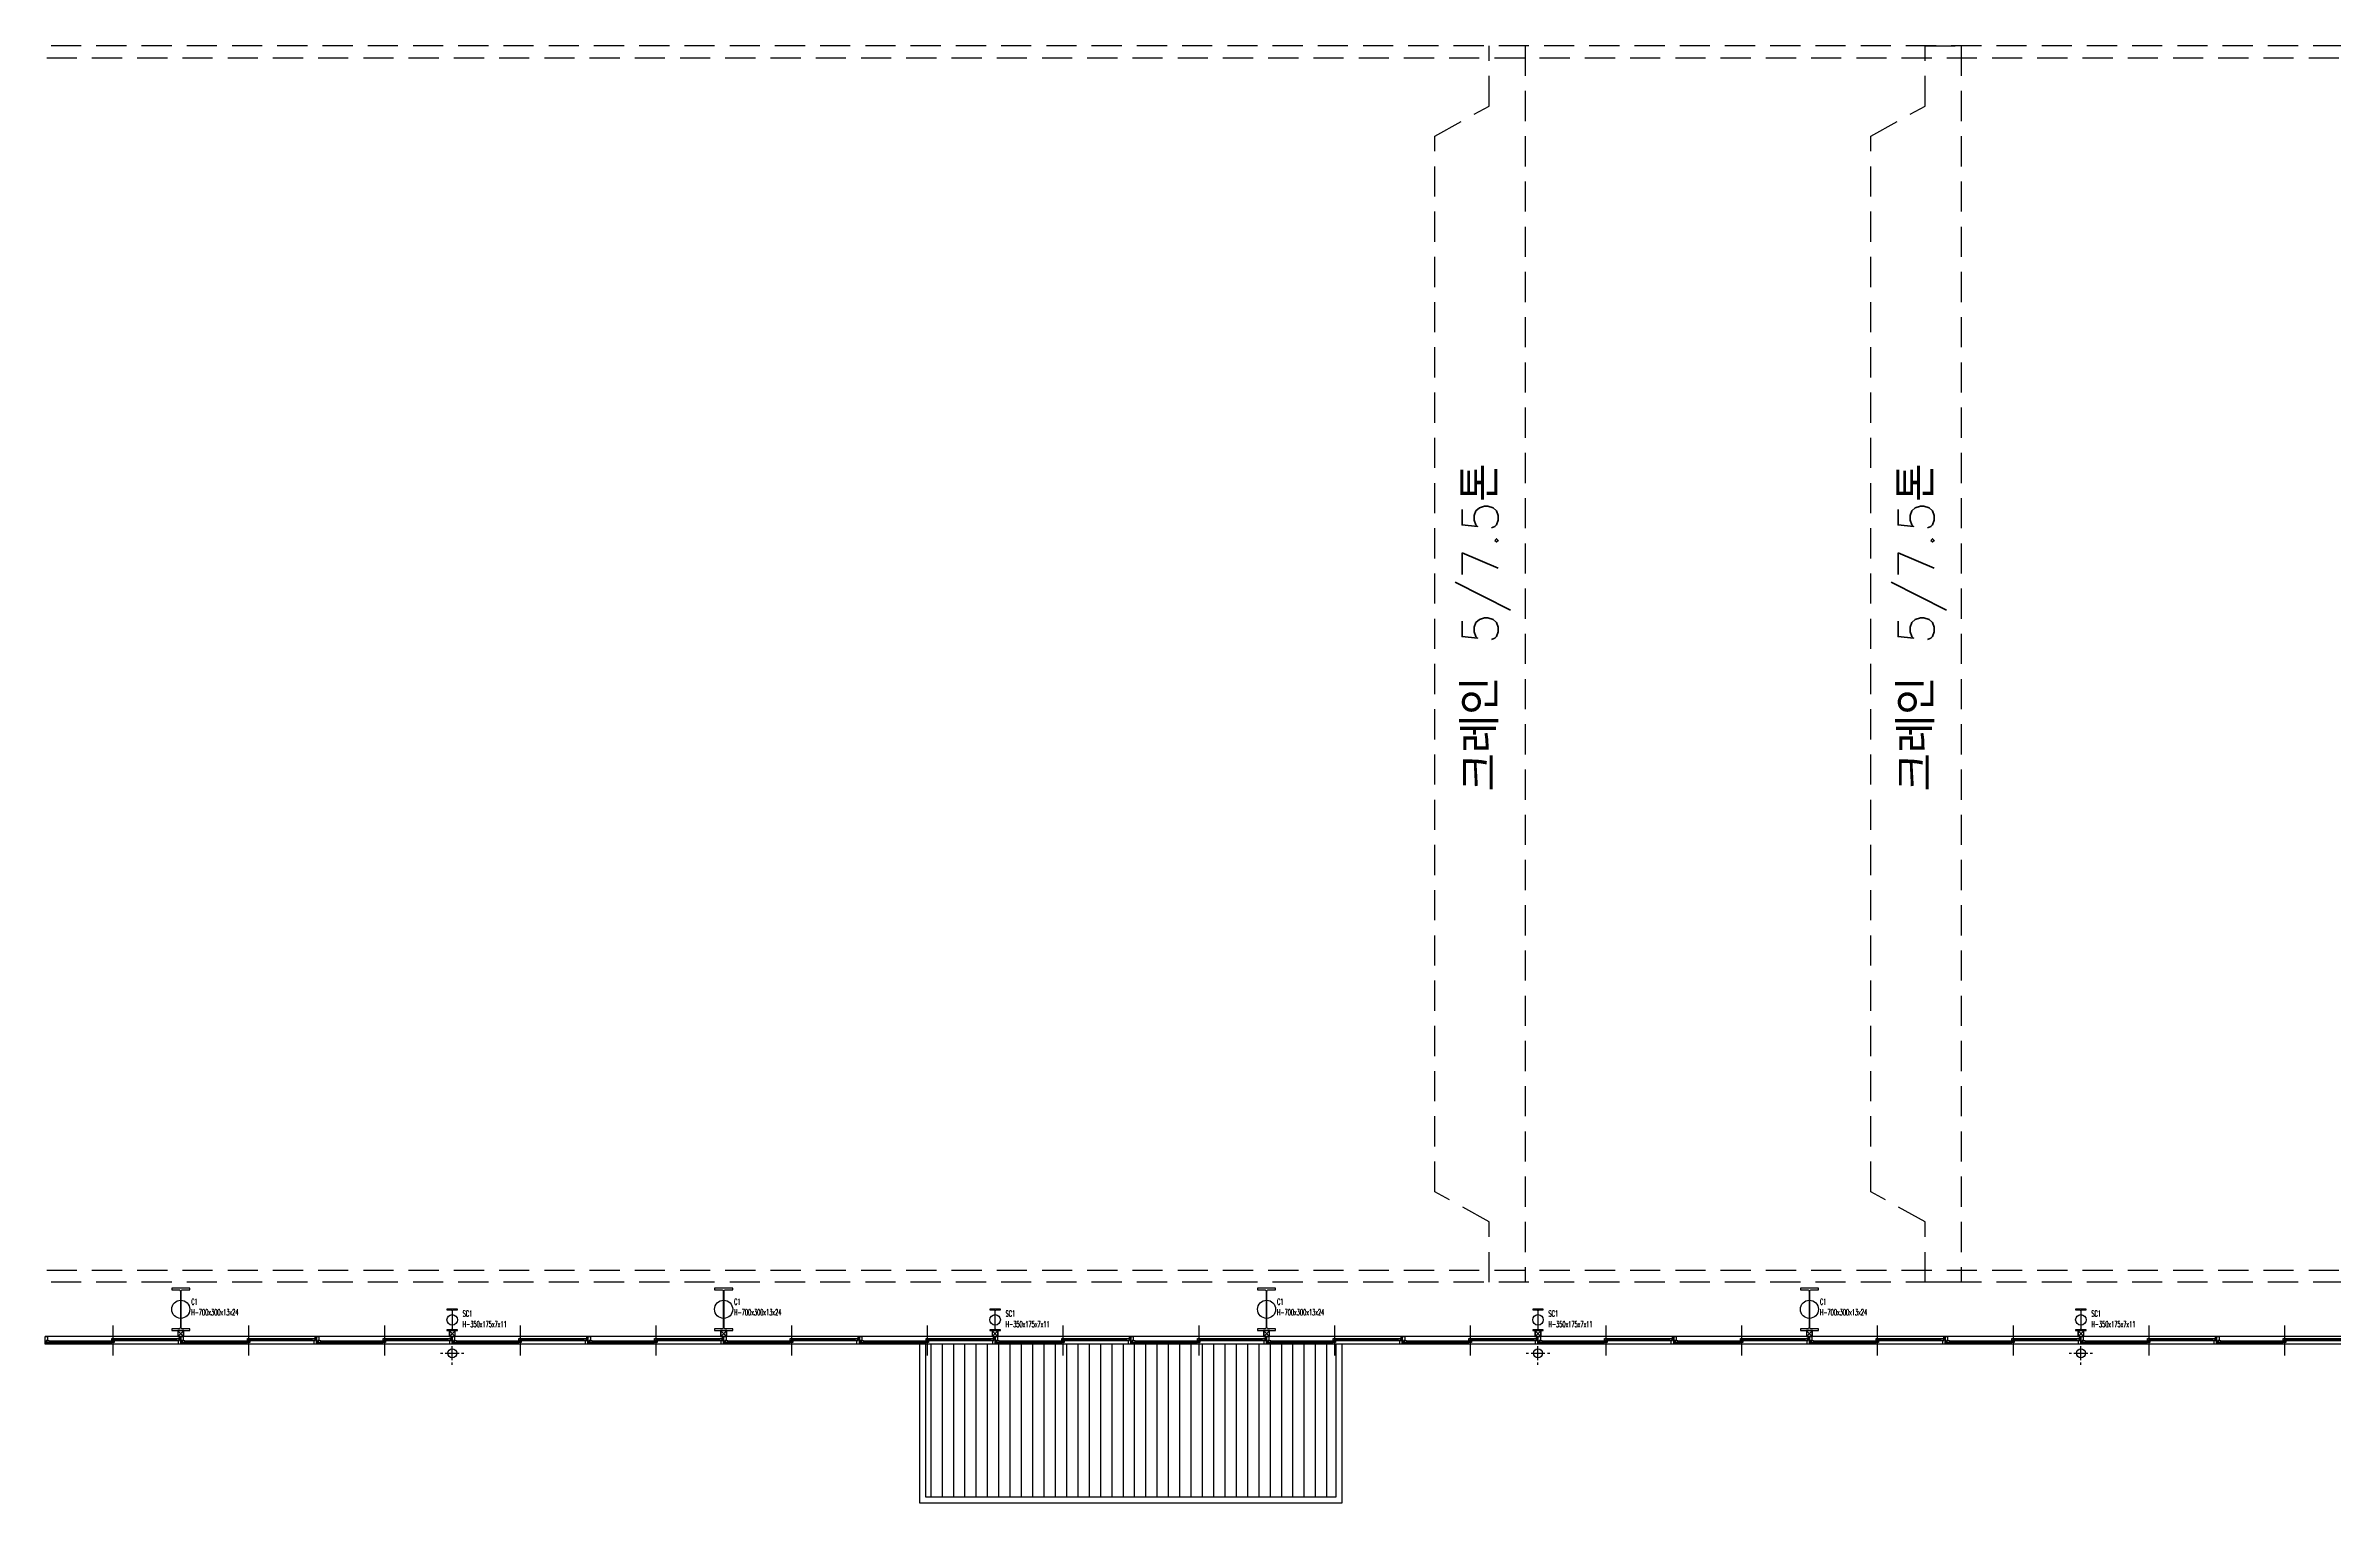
# Model space of a CAD drawing. Header units: millimetres. Extents: x 10462777 to 22643323, y 453826 to 1389191.
# Drawn here: x 11450135 to 11488073, y 565742 to 589907 of the extents above; entities that cross this region are included whole.
import ezdxf
from ezdxf.enums import TextEntityAlignment as Align

# ---------------------------------------------------------------- set-up
doc = ezdxf.new("R2010")
doc.units = ezdxf.units.MM
doc.header["$LTSCALE"] = 200
doc.header["$MEASUREMENT"] = 0
doc.linetypes.add('HIDDEN', pattern=[3.75, 2.5, -1.25])
doc.layers.get('0').update_dxf_attribs({"linetype": 'CONTINUOUS'})
for name, color, linetype in [('COL', 2, 'CONTINUOUS'), ('HAT', 5, 'CONTINUOUS'), ('HATCH', 8, 'CONTINUOUS'), ('PIPE', 4, 'CONTINUOUS'), ('tab6', 5, 'HIDDEN'), ('TEXT', 7, 'CONTINUOUS'), ('win', 6, 'CONTINUOUS')]:
    doc.layers.add(name, color=color, linetype=linetype)
doc.layers.add('No_Print', color=153, linetype='CONTINUOUS', plot=False)
doc.styles.add('HYwulM', font='txt.shx ', dxfattribs={"bigfont": ' whgtxt.shx'})
doc.styles.add('HY울릉도L', font='txt.shx ', dxfattribs={"bigfont": ' whgtxt.shx'})

msp = doc.modelspace()

# ---------------------------------------------------------------- linework, layer by layer
at = {"color": 253}
for p, q in [((11464623.2949, 565742.23366), (11464623.2949, 568379.73366)), ((11464723.2949, 565842.23366), (11464723.2949, 568379.73366)), ((11471523.2949, 568379.73366), (11471523.2949, 565842.23366)), ((11471623.2949, 568379.73366), (11471623.2949, 565742.23366)), ((11471623.2949, 565742.23366), (11464623.2949, 565742.23366)), ((11471523.2949, 565842.23366), (11464723.2949, 565842.23366))]:
    msp.add_line(p, q, dxfattribs=at)
at = {"layer": 'COL', "color": 253}
for points in [[(11452366.7949, 568659.23366, -0.4142135624), (11452338.7949, 568631.23366), (11452223.2949, 568631.23366), (11452223.2949, 568607.23366), (11452523.2949, 568607.23366), (11452523.2949, 568631.23366), (11452407.7949, 568631.23366, -0.4142135624), (11452379.7949, 568659.23366), (11452379.7949, 569255.23366, -0.4142135624), (11452407.7949, 569283.23366), (11452523.2949, 569283.23366), (11452523.2949, 569307.23366), (11452223.2949, 569307.23366), (11452223.2949, 569283.23366), (11452338.7949, 569283.23366, -0.4142135624), (11452366.7949, 569255.23366)], [(11461366.7949, 568659.23366, -0.4142135624), (11461338.7949, 568631.23366), (11461223.2949, 568631.23366), (11461223.2949, 568607.23366), (11461523.2949, 568607.23366), (11461523.2949, 568631.23366), (11461407.7949, 568631.23366, -0.4142135624), (11461379.7949, 568659.23366), (11461379.7949, 569255.23366, -0.4142135624), (11461407.7949, 569283.23366), (11461523.2949, 569283.23366), (11461523.2949, 569307.23366), (11461223.2949, 569307.23366), (11461223.2949, 569283.23366), (11461338.7949, 569283.23366, -0.4142135624), (11461366.7949, 569255.23366)], [(11470366.7949, 568659.23366, -0.4142135624), (11470338.7949, 568631.23366), (11470223.2949, 568631.23366), (11470223.2949, 568607.23366), (11470523.2949, 568607.23366), (11470523.2949, 568631.23366), (11470407.7949, 568631.23366, -0.4142135624), (11470379.7949, 568659.23366), (11470379.7949, 569255.23366, -0.4142135624), (11470407.7949, 569283.23366), (11470523.2949, 569283.23366), (11470523.2949, 569307.23366), (11470223.2949, 569307.23366), (11470223.2949, 569283.23366), (11470338.7949, 569283.23366, -0.4142135624), (11470366.7949, 569255.23366)], [(11479366.7949, 568659.23366, -0.4142135624), (11479338.7949, 568631.23366), (11479223.2949, 568631.23366), (11479223.2949, 568607.23366), (11479523.2949, 568607.23366), (11479523.2949, 568631.23366), (11479407.7949, 568631.23366, -0.4142135624), (11479379.7949, 568659.23366), (11479379.7949, 569255.23366, -0.4142135624), (11479407.7949, 569283.23366), (11479523.2949, 569283.23366), (11479523.2949, 569307.23366), (11479223.2949, 569307.23366), (11479223.2949, 569283.23366), (11479338.7949, 569283.23366, -0.4142135624), (11479366.7949, 569255.23366)], [(11456869.7949, 568632.23366, -0.4142135624), (11456855.7949, 568618.23366), (11456785.7949, 568618.23366), (11456785.7949, 568607.23366), (11456960.7949, 568607.23366), (11456960.7949, 568618.23366), (11456890.7949, 568618.23366, -0.4142135624), (11456876.7949, 568632.23366), (11456876.7949, 568932.23366, -0.4142135624), (11456890.7949, 568946.23366), (11456960.7949, 568946.23366), (11456960.7949, 568957.23366), (11456785.7949, 568957.23366), (11456785.7949, 568946.23366), (11456855.7949, 568946.23366, -0.4142135624), (11456869.7949, 568932.23366)], [(11465869.7949, 568632.23366, -0.4142135624), (11465855.7949, 568618.23366), (11465785.7949, 568618.23366), (11465785.7949, 568607.23366), (11465960.7949, 568607.23366), (11465960.7949, 568618.23366), (11465890.7949, 568618.23366, -0.4142135624), (11465876.7949, 568632.23366), (11465876.7949, 568932.23366, -0.4142135624), (11465890.7949, 568946.23366), (11465960.7949, 568946.23366), (11465960.7949, 568957.23366), (11465785.7949, 568957.23366), (11465785.7949, 568946.23366), (11465855.7949, 568946.23366, -0.4142135624), (11465869.7949, 568932.23366)], [(11474869.7949, 568632.23366, -0.4142135624), (11474855.7949, 568618.23366), (11474785.7949, 568618.23366), (11474785.7949, 568607.23366), (11474960.7949, 568607.23366), (11474960.7949, 568618.23366), (11474890.7949, 568618.23366, -0.4142135624), (11474876.7949, 568632.23366), (11474876.7949, 568932.23366, -0.4142135624), (11474890.7949, 568946.23366), (11474960.7949, 568946.23366), (11474960.7949, 568957.23366), (11474785.7949, 568957.23366), (11474785.7949, 568946.23366), (11474855.7949, 568946.23366, -0.4142135624), (11474869.7949, 568932.23366)], [(11483869.7949, 568632.23366, -0.4142135624), (11483855.7949, 568618.23366), (11483785.7949, 568618.23366), (11483785.7949, 568607.23366), (11483960.7949, 568607.23366), (11483960.7949, 568618.23366), (11483890.7949, 568618.23366, -0.4142135624), (11483876.7949, 568632.23366), (11483876.7949, 568932.23366, -0.4142135624), (11483890.7949, 568946.23366), (11483960.7949, 568946.23366), (11483960.7949, 568957.23366), (11483785.7949, 568957.23366), (11483785.7949, 568946.23366), (11483855.7949, 568946.23366, -0.4142135624), (11483869.7949, 568932.23366)]]:
    msp.add_lwpolyline(points, format="xyb", close=True, dxfattribs=at)
at = {"layer": 'HAT', "color": 253, "linetype": 'Continuous'}
for p, q in [((11464811.66205, 565842.23366), (11464811.66205, 568379.73366)), ((11464999.16205, 565842.23366), (11464999.16205, 568379.73366)), ((11465186.66205, 565842.23366), (11465186.66205, 568379.73366)), ((11465374.16205, 565842.23366), (11465374.16205, 568379.73366)), ((11465561.66205, 565842.23366), (11465561.66205, 568379.73366)), ((11465749.16205, 565842.23366), (11465749.16205, 568379.73366)), ((11465936.66205, 565842.23366), (11465936.66205, 568379.73366)), ((11466124.16205, 565842.23366), (11466124.16205, 568379.73366)), ((11466311.66205, 565842.23366), (11466311.66205, 568379.73366)), ((11466499.16205, 565842.23366), (11466499.16205, 568379.73366)), ((11466686.66205, 565842.23366), (11466686.66205, 568379.73366)), ((11466874.16205, 565842.23366), (11466874.16205, 568379.73366)), ((11467061.66205, 565842.23366), (11467061.66205, 568379.73366)), ((11467249.16205, 565842.23366), (11467249.16205, 568379.73366)), ((11467436.66205, 565842.23366), (11467436.66205, 568379.73366)), ((11467624.16205, 565842.23366), (11467624.16205, 568379.73366)), ((11467811.66205, 565842.23366), (11467811.66205, 568379.73366)), ((11467999.16205, 565842.23366), (11467999.16205, 568379.73366)), ((11468186.66205, 565842.23366), (11468186.66205, 568379.73366)), ((11468374.16205, 565842.23366), (11468374.16205, 568379.73366)), ((11468561.66205, 565842.23366), (11468561.66205, 568379.73366)), ((11468749.16205, 565842.23366), (11468749.16205, 568379.73366)), ((11468936.66205, 565842.23366), (11468936.66205, 568379.73366)), ((11469124.16205, 565842.23366), (11469124.16205, 568379.73366)), ((11469311.66205, 565842.23366), (11469311.66205, 568379.73366)), ((11469499.16205, 565842.23366), (11469499.16205, 568379.73366)), ((11469686.66205, 565842.23366), (11469686.66205, 568379.73366)), ((11469874.16205, 565842.23366), (11469874.16205, 568379.73366)), ((11470061.66205, 565842.23366), (11470061.66205, 568379.73366)), ((11470249.16205, 565842.23366), (11470249.16205, 568379.73366)), ((11470436.66205, 565842.23366), (11470436.66205, 568379.73366)), ((11470624.16205, 565842.23366), (11470624.16205, 568379.73366)), ((11470811.66205, 565842.23366), (11470811.66205, 568379.73366)), ((11470999.16205, 565842.23366), (11470999.16205, 568379.73366)), ((11471186.66205, 565842.23366), (11471186.66205, 568379.73366)), ((11471374.16205, 565842.23366), (11471374.16205, 568379.73366))]:
    msp.add_line(p, q, dxfattribs=at)
at = {"layer": 'HATCH', "color": 253}
for p, q in [((11456873.2949, 568384.73366), (11456873.2949, 568424.73366)), ((11456873.2949, 568114.73366), (11456873.2949, 568344.73366)), ((11474873.2949, 568384.73366), (11474873.2949, 568424.73366)), ((11474873.2949, 568114.73366), (11474873.2949, 568344.73366)), ((11483873.2949, 568384.73366), (11483873.2949, 568424.73366)), ((11483873.2949, 568114.73366), (11483873.2949, 568344.73366)), ((11456678.2949, 568229.73366), (11456718.2949, 568229.73366)), ((11456758.2949, 568229.73366), (11456988.2949, 568229.73366)), ((11456873.2949, 568034.73366), (11456873.2949, 568074.73366)), ((11457028.2949, 568229.73366), (11457068.2949, 568229.73366)), ((11474678.2949, 568229.73366), (11474718.2949, 568229.73366)), ((11474758.2949, 568229.73366), (11474988.2949, 568229.73366)), ((11474873.2949, 568034.73366), (11474873.2949, 568074.73366)), ((11475028.2949, 568229.73366), (11475068.2949, 568229.73366)), ((11483678.2949, 568229.73366), (11483718.2949, 568229.73366)), ((11483758.2949, 568229.73366), (11483988.2949, 568229.73366)), ((11483873.2949, 568034.73366), (11483873.2949, 568074.73366)), ((11484028.2949, 568229.73366), (11484068.2949, 568229.73366))]:
    msp.add_line(p, q, dxfattribs=at)
for centre in [(11456873.2949, 568229.73366), (11474873.2949, 568229.73366), (11483873.2949, 568229.73366)]:
    msp.add_ellipse(centre, major_axis=(-53.03301, 53.03301), ratio=1, start_param=-0.7853981634, end_param=5.4977871438, dxfattribs=at)
at = {"layer": 'No_Print', "color": 253}
for centre, radius in [((11452373.2949, 568957.23366), 150), ((11461373.2949, 568957.23366), 150), ((11470373.2949, 568957.23366), 150), ((11479373.2949, 568957.23366), 150), ((11456873.2949, 568782.23366), 87.5), ((11465873.2949, 568782.23366), 87.5), ((11474873.2949, 568782.23366), 87.5), ((11483873.2949, 568782.23366), 87.5)]:
    msp.add_circle(centre, radius, dxfattribs=at)
at = {"layer": 'PIPE', "color": 253}
for p, q in [((11452325.5949, 568507.03366), (11452420.9949, 568602.43366)), ((11452420.9949, 568507.03366), (11452325.5949, 568602.43366)), ((11456825.5949, 568507.03366), (11456920.9949, 568602.43366)), ((11456920.9949, 568507.03366), (11456825.5949, 568602.43366)), ((11461325.5949, 568507.03366), (11461420.9949, 568602.43366)), ((11461420.9949, 568507.03366), (11461325.5949, 568602.43366)), ((11465825.5949, 568507.03366), (11465920.9949, 568602.43366)), ((11465920.9949, 568507.03366), (11465825.5949, 568602.43366)), ((11470325.5949, 568507.03366), (11470420.9949, 568602.43366)), ((11470420.9949, 568507.03366), (11470325.5949, 568602.43366)), ((11474825.5949, 568507.03366), (11474920.9949, 568602.43366)), ((11474920.9949, 568507.03366), (11474825.5949, 568602.43366)), ((11479325.5949, 568507.03366), (11479420.9949, 568602.43366)), ((11479420.9949, 568507.03366), (11479325.5949, 568602.43366)), ((11483825.5949, 568507.03366), (11483920.9949, 568602.43366)), ((11483920.9949, 568507.03366), (11483825.5949, 568602.43366))]:
    msp.add_line(p, q, dxfattribs=at)
for points in [[(11452423.2949, 568504.73366), (11452423.2949, 568604.73366), (11452323.2949, 568604.73366), (11452323.2949, 568504.73366)], [(11452420.9949, 568507.03366), (11452420.9949, 568602.43366), (11452325.5949, 568602.43366), (11452325.5949, 568507.03366)], [(11456923.2949, 568504.73366), (11456923.2949, 568604.73366), (11456823.2949, 568604.73366), (11456823.2949, 568504.73366)], [(11456920.9949, 568507.03366), (11456920.9949, 568602.43366), (11456825.5949, 568602.43366), (11456825.5949, 568507.03366)], [(11461423.2949, 568504.73366), (11461423.2949, 568604.73366), (11461323.2949, 568604.73366), (11461323.2949, 568504.73366)], [(11461420.9949, 568507.03366), (11461420.9949, 568602.43366), (11461325.5949, 568602.43366), (11461325.5949, 568507.03366)], [(11465923.2949, 568504.73366), (11465923.2949, 568604.73366), (11465823.2949, 568604.73366), (11465823.2949, 568504.73366)], [(11465920.9949, 568507.03366), (11465920.9949, 568602.43366), (11465825.5949, 568602.43366), (11465825.5949, 568507.03366)], [(11470423.2949, 568504.73366), (11470423.2949, 568604.73366), (11470323.2949, 568604.73366), (11470323.2949, 568504.73366)], [(11470420.9949, 568507.03366), (11470420.9949, 568602.43366), (11470325.5949, 568602.43366), (11470325.5949, 568507.03366)], [(11474923.2949, 568504.73366), (11474923.2949, 568604.73366), (11474823.2949, 568604.73366), (11474823.2949, 568504.73366)], [(11474920.9949, 568507.03366), (11474920.9949, 568602.43366), (11474825.5949, 568602.43366), (11474825.5949, 568507.03366)], [(11479423.2949, 568504.73366), (11479423.2949, 568604.73366), (11479323.2949, 568604.73366), (11479323.2949, 568504.73366)], [(11479420.9949, 568507.03366), (11479420.9949, 568602.43366), (11479325.5949, 568602.43366), (11479325.5949, 568507.03366)], [(11483923.2949, 568504.73366), (11483923.2949, 568604.73366), (11483823.2949, 568604.73366), (11483823.2949, 568504.73366)], [(11483920.9949, 568507.03366), (11483920.9949, 568602.43366), (11483825.5949, 568602.43366), (11483825.5949, 568507.03366)]]:
    msp.add_lwpolyline(points, close=True, dxfattribs=at)
at = {"layer": 'tab6', "color": 253}
for p, q in [((11511473.2949, 589907.23366), (11436650.7949, 589907.23366)), ((11436650.7949, 589707.23366), (11511473.2949, 589707.23366)), ((11474062.0449, 588907.23366), (11474062.0449, 589907.23366)), ((11474662.0449, 589907.23366), (11474662.0449, 569407.23366)), ((11481289.2949, 588907.23366), (11481289.2949, 589907.23366)), ((11481289.2949, 589907.23366), (11481889.2949, 589907.23366)), ((11481889.2949, 589907.23366), (11481889.2949, 569407.23366)), ((11473162.0449, 588407.23366), (11474062.0449, 588907.23366)), ((11480389.2949, 588407.23366), (11481289.2949, 588907.23366)), ((11473162.0449, 570907.23366), (11473162.0449, 588407.23366)), ((11480389.2949, 570907.23366), (11480389.2949, 588407.23366)), ((11474062.0449, 570407.23366), (11473162.0449, 570907.23366)), ((11481289.2949, 570407.23366), (11480389.2949, 570907.23366)), ((11474062.0449, 569407.23366), (11474062.0449, 570407.23366)), ((11481289.2949, 569407.23366), (11481289.2949, 570407.23366)), ((11436650.7949, 569607.23366), (11511473.2949, 569607.23366)), ((11511473.2949, 569407.23366), (11436650.7949, 569407.23366)), ((11481889.2949, 569407.23366), (11481289.2949, 569407.23366))]:
    msp.add_line(p, q, dxfattribs=at)
at = {"layer": 'win', "color": 253}
for p, q in [((11452373.2949, 568504.73366), (11450123.2949, 568504.73366)), ((11452373.2949, 568379.73366), (11450123.2949, 568379.73366)), ((11450193.2949, 568436.73366), (11451228.2949, 568436.73366)), ((11450193.2949, 568425.73366), (11451228.2949, 568425.73366)), ((11450193.2949, 568417.73366), (11451228.2949, 568417.73366)), ((11450193.2949, 568406.73366), (11451228.2949, 568406.73366)), ((11451248.2949, 568688.01032), (11451248.2949, 568191.06089)), ((11451268.2949, 568472.73366), (11452303.2949, 568472.73366)), ((11451268.2949, 568461.73366), (11452303.2949, 568461.73366)), ((11451268.2949, 568453.73366), (11452303.2949, 568453.73366)), ((11451268.2949, 568442.73366), (11452343.2949, 568442.73366)), ((11454623.2949, 568504.73366), (11452373.2949, 568504.73366)), ((11454623.2949, 568379.73366), (11452373.2949, 568379.73366)), ((11452443.2949, 568436.73366), (11453478.2949, 568436.73366)), ((11452443.2949, 568425.73366), (11453478.2949, 568425.73366)), ((11452443.2949, 568417.73366), (11453478.2949, 568417.73366)), ((11452443.2949, 568406.73366), (11453478.2949, 568406.73366)), ((11453498.2949, 568688.01032), (11453498.2949, 568191.06089)), ((11453518.2949, 568472.73366), (11454553.2949, 568472.73366)), ((11453518.2949, 568461.73366), (11454553.2949, 568461.73366)), ((11453518.2949, 568453.73366), (11454553.2949, 568453.73366)), ((11453518.2949, 568442.73366), (11454593.2949, 568442.73366)), ((11456873.2949, 568504.73366), (11454623.2949, 568504.73366)), ((11456873.2949, 568379.73366), (11454623.2949, 568379.73366)), ((11454693.2949, 568436.73366), (11455728.2949, 568436.73366)), ((11454693.2949, 568425.73366), (11455728.2949, 568425.73366)), ((11454693.2949, 568417.73366), (11455728.2949, 568417.73366)), ((11454693.2949, 568406.73366), (11455728.2949, 568406.73366)), ((11455748.2949, 568688.01032), (11455748.2949, 568191.06089)), ((11455768.2949, 568472.73366), (11456803.2949, 568472.73366)), ((11455768.2949, 568461.73366), (11456803.2949, 568461.73366)), ((11455768.2949, 568453.73366), (11456803.2949, 568453.73366)), ((11455768.2949, 568442.73366), (11456843.2949, 568442.73366)), ((11459123.2949, 568504.73366), (11456873.2949, 568504.73366)), ((11459123.2949, 568379.73366), (11456873.2949, 568379.73366)), ((11456943.2949, 568436.73366), (11457978.2949, 568436.73366)), ((11456943.2949, 568425.73366), (11457978.2949, 568425.73366)), ((11456943.2949, 568417.73366), (11457978.2949, 568417.73366)), ((11456943.2949, 568406.73366), (11457978.2949, 568406.73366)), ((11457998.2949, 568688.01032), (11457998.2949, 568191.06089)), ((11458018.2949, 568472.73366), (11459053.2949, 568472.73366)), ((11458018.2949, 568461.73366), (11459053.2949, 568461.73366)), ((11458018.2949, 568453.73366), (11459053.2949, 568453.73366)), ((11458018.2949, 568442.73366), (11459093.2949, 568442.73366)), ((11461373.2949, 568504.73366), (11459123.2949, 568504.73366)), ((11461373.2949, 568379.73366), (11459123.2949, 568379.73366)), ((11459193.2949, 568436.73366), (11460228.2949, 568436.73366)), ((11459193.2949, 568425.73366), (11460228.2949, 568425.73366)), ((11459193.2949, 568417.73366), (11460228.2949, 568417.73366)), ((11459193.2949, 568406.73366), (11460228.2949, 568406.73366)), ((11460248.2949, 568688.01032), (11460248.2949, 568191.06089)), ((11460268.2949, 568472.73366), (11461303.2949, 568472.73366)), ((11460268.2949, 568461.73366), (11461303.2949, 568461.73366)), ((11460268.2949, 568453.73366), (11461303.2949, 568453.73366)), ((11460268.2949, 568442.73366), (11461343.2949, 568442.73366)), ((11463623.2949, 568504.73366), (11461373.2949, 568504.73366)), ((11463623.2949, 568379.73366), (11461373.2949, 568379.73366)), ((11461443.2949, 568436.73366), (11462478.2949, 568436.73366)), ((11461443.2949, 568425.73366), (11462478.2949, 568425.73366)), ((11461443.2949, 568417.73366), (11462478.2949, 568417.73366)), ((11461443.2949, 568406.73366), (11462478.2949, 568406.73366)), ((11462498.2949, 568688.01032), (11462498.2949, 568191.06089)), ((11462518.2949, 568472.73366), (11463553.2949, 568472.73366)), ((11462518.2949, 568461.73366), (11463553.2949, 568461.73366)), ((11462518.2949, 568453.73366), (11463553.2949, 568453.73366)), ((11462518.2949, 568442.73366), (11463593.2949, 568442.73366)), ((11465873.2949, 568504.73366), (11463623.2949, 568504.73366)), ((11465873.2949, 568379.73366), (11463623.2949, 568379.73366)), ((11463693.2949, 568436.73366), (11464728.2949, 568436.73366)), ((11463693.2949, 568425.73366), (11464728.2949, 568425.73366)), ((11463693.2949, 568417.73366), (11464728.2949, 568417.73366)), ((11463693.2949, 568406.73366), (11464728.2949, 568406.73366)), ((11464748.2949, 568688.01032), (11464748.2949, 568191.06089)), ((11464768.2949, 568472.73366), (11465803.2949, 568472.73366)), ((11464768.2949, 568461.73366), (11465803.2949, 568461.73366)), ((11464768.2949, 568453.73366), (11465803.2949, 568453.73366)), ((11464768.2949, 568442.73366), (11465843.2949, 568442.73366)), ((11468123.2949, 568504.73366), (11465873.2949, 568504.73366)), ((11468123.2949, 568379.73366), (11465873.2949, 568379.73366)), ((11465943.2949, 568436.73366), (11466978.2949, 568436.73366)), ((11465943.2949, 568425.73366), (11466978.2949, 568425.73366)), ((11465943.2949, 568417.73366), (11466978.2949, 568417.73366)), ((11465943.2949, 568406.73366), (11466978.2949, 568406.73366)), ((11466998.2949, 568688.01032), (11466998.2949, 568191.06089)), ((11467018.2949, 568472.73366), (11468053.2949, 568472.73366)), ((11467018.2949, 568461.73366), (11468053.2949, 568461.73366)), ((11467018.2949, 568453.73366), (11468053.2949, 568453.73366)), ((11467018.2949, 568442.73366), (11468093.2949, 568442.73366)), ((11470373.2949, 568504.73366), (11468123.2949, 568504.73366)), ((11470373.2949, 568379.73366), (11468123.2949, 568379.73366)), ((11468193.2949, 568436.73366), (11469228.2949, 568436.73366)), ((11468193.2949, 568425.73366), (11469228.2949, 568425.73366)), ((11468193.2949, 568417.73366), (11469228.2949, 568417.73366)), ((11468193.2949, 568406.73366), (11469228.2949, 568406.73366)), ((11469248.2949, 568688.01032), (11469248.2949, 568191.06089)), ((11469268.2949, 568472.73366), (11470303.2949, 568472.73366)), ((11469268.2949, 568461.73366), (11470303.2949, 568461.73366)), ((11469268.2949, 568453.73366), (11470303.2949, 568453.73366)), ((11469268.2949, 568442.73366), (11470343.2949, 568442.73366)), ((11472623.2949, 568504.73366), (11470373.2949, 568504.73366)), ((11472623.2949, 568379.73366), (11470373.2949, 568379.73366)), ((11470443.2949, 568436.73366), (11471478.2949, 568436.73366)), ((11470443.2949, 568425.73366), (11471478.2949, 568425.73366)), ((11470443.2949, 568417.73366), (11471478.2949, 568417.73366)), ((11470443.2949, 568406.73366), (11471478.2949, 568406.73366)), ((11471498.2949, 568688.01032), (11471498.2949, 568191.06089)), ((11471518.2949, 568472.73366), (11472553.2949, 568472.73366)), ((11471518.2949, 568461.73366), (11472553.2949, 568461.73366)), ((11471518.2949, 568453.73366), (11472553.2949, 568453.73366)), ((11471518.2949, 568442.73366), (11472593.2949, 568442.73366)), ((11474873.2949, 568504.73366), (11472623.2949, 568504.73366)), ((11474873.2949, 568379.73366), (11472623.2949, 568379.73366)), ((11472693.2949, 568436.73366), (11473728.2949, 568436.73366)), ((11472693.2949, 568425.73366), (11473728.2949, 568425.73366)), ((11472693.2949, 568417.73366), (11473728.2949, 568417.73366)), ((11472693.2949, 568406.73366), (11473728.2949, 568406.73366)), ((11473748.2949, 568688.01032), (11473748.2949, 568191.06089)), ((11473768.2949, 568472.73366), (11474803.2949, 568472.73366)), ((11473768.2949, 568461.73366), (11474803.2949, 568461.73366)), ((11473768.2949, 568453.73366), (11474803.2949, 568453.73366)), ((11473768.2949, 568442.73366), (11474843.2949, 568442.73366)), ((11477123.2949, 568504.73366), (11474873.2949, 568504.73366)), ((11477123.2949, 568379.73366), (11474873.2949, 568379.73366)), ((11474943.2949, 568436.73366), (11475978.2949, 568436.73366)), ((11474943.2949, 568425.73366), (11475978.2949, 568425.73366)), ((11474943.2949, 568417.73366), (11475978.2949, 568417.73366)), ((11474943.2949, 568406.73366), (11475978.2949, 568406.73366)), ((11475998.2949, 568688.01032), (11475998.2949, 568191.06089)), ((11476018.2949, 568472.73366), (11477053.2949, 568472.73366)), ((11476018.2949, 568461.73366), (11477053.2949, 568461.73366)), ((11476018.2949, 568453.73366), (11477053.2949, 568453.73366)), ((11476018.2949, 568442.73366), (11477093.2949, 568442.73366)), ((11479373.2949, 568504.73366), (11477123.2949, 568504.73366)), ((11479373.2949, 568379.73366), (11477123.2949, 568379.73366)), ((11477193.2949, 568436.73366), (11478228.2949, 568436.73366)), ((11477193.2949, 568425.73366), (11478228.2949, 568425.73366)), ((11477193.2949, 568417.73366), (11478228.2949, 568417.73366)), ((11477193.2949, 568406.73366), (11478228.2949, 568406.73366)), ((11478248.2949, 568688.01032), (11478248.2949, 568191.06089)), ((11478268.2949, 568472.73366), (11479303.2949, 568472.73366)), ((11478268.2949, 568461.73366), (11479303.2949, 568461.73366)), ((11478268.2949, 568453.73366), (11479303.2949, 568453.73366)), ((11478268.2949, 568442.73366), (11479343.2949, 568442.73366)), ((11481623.2949, 568504.73366), (11479373.2949, 568504.73366)), ((11481623.2949, 568379.73366), (11479373.2949, 568379.73366)), ((11479443.2949, 568436.73366), (11480478.2949, 568436.73366)), ((11479443.2949, 568425.73366), (11480478.2949, 568425.73366)), ((11479443.2949, 568417.73366), (11480478.2949, 568417.73366)), ((11479443.2949, 568406.73366), (11480478.2949, 568406.73366)), ((11480498.2949, 568688.01032), (11480498.2949, 568191.06089)), ((11480518.2949, 568472.73366), (11481553.2949, 568472.73366)), ((11480518.2949, 568461.73366), (11481553.2949, 568461.73366)), ((11480518.2949, 568453.73366), (11481553.2949, 568453.73366)), ((11480518.2949, 568442.73366), (11481593.2949, 568442.73366)), ((11483873.2949, 568504.73366), (11481623.2949, 568504.73366)), ((11483873.2949, 568379.73366), (11481623.2949, 568379.73366)), ((11481693.2949, 568436.73366), (11482728.2949, 568436.73366)), ((11481693.2949, 568425.73366), (11482728.2949, 568425.73366)), ((11481693.2949, 568417.73366), (11482728.2949, 568417.73366)), ((11481693.2949, 568406.73366), (11482728.2949, 568406.73366)), ((11482748.2949, 568688.01032), (11482748.2949, 568191.06089)), ((11482768.2949, 568472.73366), (11483803.2949, 568472.73366)), ((11482768.2949, 568461.73366), (11483803.2949, 568461.73366)), ((11482768.2949, 568453.73366), (11483803.2949, 568453.73366)), ((11482768.2949, 568442.73366), (11483843.2949, 568442.73366)), ((11486123.2949, 568504.73366), (11483873.2949, 568504.73366)), ((11486123.2949, 568379.73366), (11483873.2949, 568379.73366)), ((11483943.2949, 568436.73366), (11484978.2949, 568436.73366)), ((11483943.2949, 568425.73366), (11484978.2949, 568425.73366)), ((11483943.2949, 568417.73366), (11484978.2949, 568417.73366)), ((11483943.2949, 568406.73366), (11484978.2949, 568406.73366)), ((11484998.2949, 568688.01032), (11484998.2949, 568191.06089)), ((11485018.2949, 568472.73366), (11486053.2949, 568472.73366)), ((11485018.2949, 568461.73366), (11486053.2949, 568461.73366)), ((11485018.2949, 568453.73366), (11486053.2949, 568453.73366)), ((11485018.2949, 568442.73366), (11486093.2949, 568442.73366)), ((11488373.2949, 568504.73366), (11486123.2949, 568504.73366)), ((11488373.2949, 568379.73366), (11486123.2949, 568379.73366)), ((11486193.2949, 568436.73366), (11487228.2949, 568436.73366)), ((11486193.2949, 568425.73366), (11487228.2949, 568425.73366)), ((11486193.2949, 568417.73366), (11487228.2949, 568417.73366)), ((11486193.2949, 568406.73366), (11487228.2949, 568406.73366)), ((11487248.2949, 568688.01032), (11487248.2949, 568191.06089)), ((11487268.2949, 568472.73366), (11488303.2949, 568472.73366)), ((11487268.2949, 568461.73366), (11488303.2949, 568461.73366)), ((11487268.2949, 568453.73366), (11488303.2949, 568453.73366)), ((11487268.2949, 568442.73366), (11488343.2949, 568442.73366))]:
    msp.add_line(p, q, dxfattribs=at)
for points in [[(11450123.2949, 568454.73366), (11450123.2949, 568504.73366), (11450163.2949, 568504.73366), (11450163.2949, 568439.73366), (11450143.2949, 568439.73366), (11450143.2949, 568379.73366), (11450123.2949, 568379.73366), (11450123.2949, 568454.73366)], [(11452373.2949, 568474.73366), (11452373.2949, 568379.73366), (11452333.2949, 568379.73366), (11452333.2949, 568439.73366), (11452353.2949, 568439.73366), (11452353.2949, 568504.73366), (11452373.2949, 568504.73366), (11452373.2949, 568474.73366)], [(11452373.2949, 568454.73366), (11452373.2949, 568504.73366), (11452413.2949, 568504.73366), (11452413.2949, 568439.73366), (11452393.2949, 568439.73366), (11452393.2949, 568379.73366), (11452373.2949, 568379.73366), (11452373.2949, 568454.73366)], [(11454623.2949, 568474.73366), (11454623.2949, 568379.73366), (11454583.2949, 568379.73366), (11454583.2949, 568439.73366), (11454603.2949, 568439.73366), (11454603.2949, 568504.73366), (11454623.2949, 568504.73366), (11454623.2949, 568474.73366)], [(11454623.2949, 568454.73366), (11454623.2949, 568504.73366), (11454663.2949, 568504.73366), (11454663.2949, 568439.73366), (11454643.2949, 568439.73366), (11454643.2949, 568379.73366), (11454623.2949, 568379.73366), (11454623.2949, 568454.73366)], [(11456873.2949, 568474.73366), (11456873.2949, 568379.73366), (11456833.2949, 568379.73366), (11456833.2949, 568439.73366), (11456853.2949, 568439.73366), (11456853.2949, 568504.73366), (11456873.2949, 568504.73366), (11456873.2949, 568474.73366)], [(11456873.2949, 568454.73366), (11456873.2949, 568504.73366), (11456913.2949, 568504.73366), (11456913.2949, 568439.73366), (11456893.2949, 568439.73366), (11456893.2949, 568379.73366), (11456873.2949, 568379.73366), (11456873.2949, 568454.73366)], [(11459123.2949, 568474.73366), (11459123.2949, 568379.73366), (11459083.2949, 568379.73366), (11459083.2949, 568439.73366), (11459103.2949, 568439.73366), (11459103.2949, 568504.73366), (11459123.2949, 568504.73366), (11459123.2949, 568474.73366)], [(11459123.2949, 568454.73366), (11459123.2949, 568504.73366), (11459163.2949, 568504.73366), (11459163.2949, 568439.73366), (11459143.2949, 568439.73366), (11459143.2949, 568379.73366), (11459123.2949, 568379.73366), (11459123.2949, 568454.73366)], [(11461373.2949, 568474.73366), (11461373.2949, 568379.73366), (11461333.2949, 568379.73366), (11461333.2949, 568439.73366), (11461353.2949, 568439.73366), (11461353.2949, 568504.73366), (11461373.2949, 568504.73366), (11461373.2949, 568474.73366)], [(11461373.2949, 568454.73366), (11461373.2949, 568504.73366), (11461413.2949, 568504.73366), (11461413.2949, 568439.73366), (11461393.2949, 568439.73366), (11461393.2949, 568379.73366), (11461373.2949, 568379.73366), (11461373.2949, 568454.73366)], [(11463623.2949, 568474.73366), (11463623.2949, 568379.73366), (11463583.2949, 568379.73366), (11463583.2949, 568439.73366), (11463603.2949, 568439.73366), (11463603.2949, 568504.73366), (11463623.2949, 568504.73366), (11463623.2949, 568474.73366)], [(11463623.2949, 568454.73366), (11463623.2949, 568504.73366), (11463663.2949, 568504.73366), (11463663.2949, 568439.73366), (11463643.2949, 568439.73366), (11463643.2949, 568379.73366), (11463623.2949, 568379.73366), (11463623.2949, 568454.73366)], [(11465873.2949, 568474.73366), (11465873.2949, 568379.73366), (11465833.2949, 568379.73366), (11465833.2949, 568439.73366), (11465853.2949, 568439.73366), (11465853.2949, 568504.73366), (11465873.2949, 568504.73366), (11465873.2949, 568474.73366)], [(11465873.2949, 568454.73366), (11465873.2949, 568504.73366), (11465913.2949, 568504.73366), (11465913.2949, 568439.73366), (11465893.2949, 568439.73366), (11465893.2949, 568379.73366), (11465873.2949, 568379.73366), (11465873.2949, 568454.73366)], [(11468123.2949, 568474.73366), (11468123.2949, 568379.73366), (11468083.2949, 568379.73366), (11468083.2949, 568439.73366), (11468103.2949, 568439.73366), (11468103.2949, 568504.73366), (11468123.2949, 568504.73366), (11468123.2949, 568474.73366)], [(11468123.2949, 568454.73366), (11468123.2949, 568504.73366), (11468163.2949, 568504.73366), (11468163.2949, 568439.73366), (11468143.2949, 568439.73366), (11468143.2949, 568379.73366), (11468123.2949, 568379.73366), (11468123.2949, 568454.73366)], [(11470373.2949, 568474.73366), (11470373.2949, 568379.73366), (11470333.2949, 568379.73366), (11470333.2949, 568439.73366), (11470353.2949, 568439.73366), (11470353.2949, 568504.73366), (11470373.2949, 568504.73366), (11470373.2949, 568474.73366)], [(11470373.2949, 568454.73366), (11470373.2949, 568504.73366), (11470413.2949, 568504.73366), (11470413.2949, 568439.73366), (11470393.2949, 568439.73366), (11470393.2949, 568379.73366), (11470373.2949, 568379.73366), (11470373.2949, 568454.73366)], [(11472623.2949, 568474.73366), (11472623.2949, 568379.73366), (11472583.2949, 568379.73366), (11472583.2949, 568439.73366), (11472603.2949, 568439.73366), (11472603.2949, 568504.73366), (11472623.2949, 568504.73366), (11472623.2949, 568474.73366)], [(11472623.2949, 568454.73366), (11472623.2949, 568504.73366), (11472663.2949, 568504.73366), (11472663.2949, 568439.73366), (11472643.2949, 568439.73366), (11472643.2949, 568379.73366), (11472623.2949, 568379.73366), (11472623.2949, 568454.73366)], [(11474873.2949, 568474.73366), (11474873.2949, 568379.73366), (11474833.2949, 568379.73366), (11474833.2949, 568439.73366), (11474853.2949, 568439.73366), (11474853.2949, 568504.73366), (11474873.2949, 568504.73366), (11474873.2949, 568474.73366)], [(11474873.2949, 568454.73366), (11474873.2949, 568504.73366), (11474913.2949, 568504.73366), (11474913.2949, 568439.73366), (11474893.2949, 568439.73366), (11474893.2949, 568379.73366), (11474873.2949, 568379.73366), (11474873.2949, 568454.73366)], [(11477123.2949, 568474.73366), (11477123.2949, 568379.73366), (11477083.2949, 568379.73366), (11477083.2949, 568439.73366), (11477103.2949, 568439.73366), (11477103.2949, 568504.73366), (11477123.2949, 568504.73366), (11477123.2949, 568474.73366)], [(11477123.2949, 568454.73366), (11477123.2949, 568504.73366), (11477163.2949, 568504.73366), (11477163.2949, 568439.73366), (11477143.2949, 568439.73366), (11477143.2949, 568379.73366), (11477123.2949, 568379.73366), (11477123.2949, 568454.73366)], [(11479373.2949, 568474.73366), (11479373.2949, 568379.73366), (11479333.2949, 568379.73366), (11479333.2949, 568439.73366), (11479353.2949, 568439.73366), (11479353.2949, 568504.73366), (11479373.2949, 568504.73366), (11479373.2949, 568474.73366)], [(11479373.2949, 568454.73366), (11479373.2949, 568504.73366), (11479413.2949, 568504.73366), (11479413.2949, 568439.73366), (11479393.2949, 568439.73366), (11479393.2949, 568379.73366), (11479373.2949, 568379.73366), (11479373.2949, 568454.73366)], [(11481623.2949, 568474.73366), (11481623.2949, 568379.73366), (11481583.2949, 568379.73366), (11481583.2949, 568439.73366), (11481603.2949, 568439.73366), (11481603.2949, 568504.73366), (11481623.2949, 568504.73366), (11481623.2949, 568474.73366)], [(11481623.2949, 568454.73366), (11481623.2949, 568504.73366), (11481663.2949, 568504.73366), (11481663.2949, 568439.73366), (11481643.2949, 568439.73366), (11481643.2949, 568379.73366), (11481623.2949, 568379.73366), (11481623.2949, 568454.73366)], [(11483873.2949, 568474.73366), (11483873.2949, 568379.73366), (11483833.2949, 568379.73366), (11483833.2949, 568439.73366), (11483853.2949, 568439.73366), (11483853.2949, 568504.73366), (11483873.2949, 568504.73366), (11483873.2949, 568474.73366)], [(11483873.2949, 568454.73366), (11483873.2949, 568504.73366), (11483913.2949, 568504.73366), (11483913.2949, 568439.73366), (11483893.2949, 568439.73366), (11483893.2949, 568379.73366), (11483873.2949, 568379.73366), (11483873.2949, 568454.73366)], [(11486123.2949, 568474.73366), (11486123.2949, 568379.73366), (11486083.2949, 568379.73366), (11486083.2949, 568439.73366), (11486103.2949, 568439.73366), (11486103.2949, 568504.73366), (11486123.2949, 568504.73366), (11486123.2949, 568474.73366)], [(11486123.2949, 568454.73366), (11486123.2949, 568504.73366), (11486163.2949, 568504.73366), (11486163.2949, 568439.73366), (11486143.2949, 568439.73366), (11486143.2949, 568379.73366), (11486123.2949, 568379.73366), (11486123.2949, 568454.73366)]]:
    msp.add_lwpolyline(points, dxfattribs=at)
for points in [[(11450153.2949, 568406.73366), (11450193.2949, 568406.73366), (11450193.2949, 568436.73366), (11450153.2949, 568436.73366)], [(11451228.2949, 568472.73366), (11451268.2949, 568472.73366), (11451268.2949, 568442.73366), (11451228.2949, 568442.73366)], [(11451228.2949, 568436.73366), (11451268.2949, 568436.73366), (11451268.2949, 568406.73366), (11451228.2949, 568406.73366)], [(11452303.2949, 568472.73366), (11452343.2949, 568472.73366), (11452343.2949, 568442.73366), (11452303.2949, 568442.73366)], [(11452403.2949, 568406.73366), (11452443.2949, 568406.73366), (11452443.2949, 568436.73366), (11452403.2949, 568436.73366)], [(11453478.2949, 568472.73366), (11453518.2949, 568472.73366), (11453518.2949, 568442.73366), (11453478.2949, 568442.73366)], [(11453478.2949, 568436.73366), (11453518.2949, 568436.73366), (11453518.2949, 568406.73366), (11453478.2949, 568406.73366)], [(11454553.2949, 568472.73366), (11454593.2949, 568472.73366), (11454593.2949, 568442.73366), (11454553.2949, 568442.73366)], [(11454653.2949, 568406.73366), (11454693.2949, 568406.73366), (11454693.2949, 568436.73366), (11454653.2949, 568436.73366)], [(11455728.2949, 568472.73366), (11455768.2949, 568472.73366), (11455768.2949, 568442.73366), (11455728.2949, 568442.73366)], [(11455728.2949, 568436.73366), (11455768.2949, 568436.73366), (11455768.2949, 568406.73366), (11455728.2949, 568406.73366)], [(11456803.2949, 568472.73366), (11456843.2949, 568472.73366), (11456843.2949, 568442.73366), (11456803.2949, 568442.73366)], [(11456903.2949, 568406.73366), (11456943.2949, 568406.73366), (11456943.2949, 568436.73366), (11456903.2949, 568436.73366)], [(11457978.2949, 568472.73366), (11458018.2949, 568472.73366), (11458018.2949, 568442.73366), (11457978.2949, 568442.73366)], [(11457978.2949, 568436.73366), (11458018.2949, 568436.73366), (11458018.2949, 568406.73366), (11457978.2949, 568406.73366)], [(11459053.2949, 568472.73366), (11459093.2949, 568472.73366), (11459093.2949, 568442.73366), (11459053.2949, 568442.73366)], [(11459153.2949, 568406.73366), (11459193.2949, 568406.73366), (11459193.2949, 568436.73366), (11459153.2949, 568436.73366)], [(11460228.2949, 568472.73366), (11460268.2949, 568472.73366), (11460268.2949, 568442.73366), (11460228.2949, 568442.73366)], [(11460228.2949, 568436.73366), (11460268.2949, 568436.73366), (11460268.2949, 568406.73366), (11460228.2949, 568406.73366)], [(11461303.2949, 568472.73366), (11461343.2949, 568472.73366), (11461343.2949, 568442.73366), (11461303.2949, 568442.73366)], [(11461403.2949, 568406.73366), (11461443.2949, 568406.73366), (11461443.2949, 568436.73366), (11461403.2949, 568436.73366)], [(11462478.2949, 568472.73366), (11462518.2949, 568472.73366), (11462518.2949, 568442.73366), (11462478.2949, 568442.73366)], [(11462478.2949, 568436.73366), (11462518.2949, 568436.73366), (11462518.2949, 568406.73366), (11462478.2949, 568406.73366)], [(11463553.2949, 568472.73366), (11463593.2949, 568472.73366), (11463593.2949, 568442.73366), (11463553.2949, 568442.73366)], [(11463653.2949, 568406.73366), (11463693.2949, 568406.73366), (11463693.2949, 568436.73366), (11463653.2949, 568436.73366)], [(11464728.2949, 568472.73366), (11464768.2949, 568472.73366), (11464768.2949, 568442.73366), (11464728.2949, 568442.73366)], [(11464728.2949, 568436.73366), (11464768.2949, 568436.73366), (11464768.2949, 568406.73366), (11464728.2949, 568406.73366)], [(11465803.2949, 568472.73366), (11465843.2949, 568472.73366), (11465843.2949, 568442.73366), (11465803.2949, 568442.73366)], [(11465903.2949, 568406.73366), (11465943.2949, 568406.73366), (11465943.2949, 568436.73366), (11465903.2949, 568436.73366)], [(11466978.2949, 568472.73366), (11467018.2949, 568472.73366), (11467018.2949, 568442.73366), (11466978.2949, 568442.73366)], [(11466978.2949, 568436.73366), (11467018.2949, 568436.73366), (11467018.2949, 568406.73366), (11466978.2949, 568406.73366)], [(11468053.2949, 568472.73366), (11468093.2949, 568472.73366), (11468093.2949, 568442.73366), (11468053.2949, 568442.73366)], [(11468153.2949, 568406.73366), (11468193.2949, 568406.73366), (11468193.2949, 568436.73366), (11468153.2949, 568436.73366)], [(11469228.2949, 568472.73366), (11469268.2949, 568472.73366), (11469268.2949, 568442.73366), (11469228.2949, 568442.73366)], [(11469228.2949, 568436.73366), (11469268.2949, 568436.73366), (11469268.2949, 568406.73366), (11469228.2949, 568406.73366)], [(11470303.2949, 568472.73366), (11470343.2949, 568472.73366), (11470343.2949, 568442.73366), (11470303.2949, 568442.73366)], [(11470403.2949, 568406.73366), (11470443.2949, 568406.73366), (11470443.2949, 568436.73366), (11470403.2949, 568436.73366)], [(11471478.2949, 568472.73366), (11471518.2949, 568472.73366), (11471518.2949, 568442.73366), (11471478.2949, 568442.73366)], [(11471478.2949, 568436.73366), (11471518.2949, 568436.73366), (11471518.2949, 568406.73366), (11471478.2949, 568406.73366)], [(11472553.2949, 568472.73366), (11472593.2949, 568472.73366), (11472593.2949, 568442.73366), (11472553.2949, 568442.73366)], [(11472653.2949, 568406.73366), (11472693.2949, 568406.73366), (11472693.2949, 568436.73366), (11472653.2949, 568436.73366)], [(11473728.2949, 568472.73366), (11473768.2949, 568472.73366), (11473768.2949, 568442.73366), (11473728.2949, 568442.73366)], [(11473728.2949, 568436.73366), (11473768.2949, 568436.73366), (11473768.2949, 568406.73366), (11473728.2949, 568406.73366)], [(11474803.2949, 568472.73366), (11474843.2949, 568472.73366), (11474843.2949, 568442.73366), (11474803.2949, 568442.73366)], [(11474903.2949, 568406.73366), (11474943.2949, 568406.73366), (11474943.2949, 568436.73366), (11474903.2949, 568436.73366)], [(11475978.2949, 568472.73366), (11476018.2949, 568472.73366), (11476018.2949, 568442.73366), (11475978.2949, 568442.73366)], [(11475978.2949, 568436.73366), (11476018.2949, 568436.73366), (11476018.2949, 568406.73366), (11475978.2949, 568406.73366)], [(11477053.2949, 568472.73366), (11477093.2949, 568472.73366), (11477093.2949, 568442.73366), (11477053.2949, 568442.73366)], [(11477153.2949, 568406.73366), (11477193.2949, 568406.73366), (11477193.2949, 568436.73366), (11477153.2949, 568436.73366)], [(11478228.2949, 568472.73366), (11478268.2949, 568472.73366), (11478268.2949, 568442.73366), (11478228.2949, 568442.73366)], [(11478228.2949, 568436.73366), (11478268.2949, 568436.73366), (11478268.2949, 568406.73366), (11478228.2949, 568406.73366)], [(11479303.2949, 568472.73366), (11479343.2949, 568472.73366), (11479343.2949, 568442.73366), (11479303.2949, 568442.73366)], [(11479403.2949, 568406.73366), (11479443.2949, 568406.73366), (11479443.2949, 568436.73366), (11479403.2949, 568436.73366)], [(11480478.2949, 568472.73366), (11480518.2949, 568472.73366), (11480518.2949, 568442.73366), (11480478.2949, 568442.73366)], [(11480478.2949, 568436.73366), (11480518.2949, 568436.73366), (11480518.2949, 568406.73366), (11480478.2949, 568406.73366)], [(11481553.2949, 568472.73366), (11481593.2949, 568472.73366), (11481593.2949, 568442.73366), (11481553.2949, 568442.73366)], [(11481653.2949, 568406.73366), (11481693.2949, 568406.73366), (11481693.2949, 568436.73366), (11481653.2949, 568436.73366)], [(11482728.2949, 568472.73366), (11482768.2949, 568472.73366), (11482768.2949, 568442.73366), (11482728.2949, 568442.73366)], [(11482728.2949, 568436.73366), (11482768.2949, 568436.73366), (11482768.2949, 568406.73366), (11482728.2949, 568406.73366)], [(11483803.2949, 568472.73366), (11483843.2949, 568472.73366), (11483843.2949, 568442.73366), (11483803.2949, 568442.73366)], [(11483903.2949, 568406.73366), (11483943.2949, 568406.73366), (11483943.2949, 568436.73366), (11483903.2949, 568436.73366)], [(11484978.2949, 568472.73366), (11485018.2949, 568472.73366), (11485018.2949, 568442.73366), (11484978.2949, 568442.73366)], [(11484978.2949, 568436.73366), (11485018.2949, 568436.73366), (11485018.2949, 568406.73366), (11484978.2949, 568406.73366)], [(11486053.2949, 568472.73366), (11486093.2949, 568472.73366), (11486093.2949, 568442.73366), (11486053.2949, 568442.73366)], [(11486153.2949, 568406.73366), (11486193.2949, 568406.73366), (11486193.2949, 568436.73366), (11486153.2949, 568436.73366)], [(11487228.2949, 568472.73366), (11487268.2949, 568472.73366), (11487268.2949, 568442.73366), (11487228.2949, 568442.73366)], [(11487228.2949, 568436.73366), (11487268.2949, 568436.73366), (11487268.2949, 568406.73366), (11487228.2949, 568406.73366)]]:
    msp.add_lwpolyline(points, close=True, dxfattribs=at)

# ---------------------------------------------------------------- texts
at = {"layer": 'No_Print', "color": 253, "style": 'HYwulM', "width": 0.5}
for s, p in [('C1', (11452547.12968, 569083.84295)), ('C1', (11461547.12968, 569083.84295)), ('C1', (11470547.12968, 569083.84295)), ('C1', (11479547.12968, 569083.84295)), ('H-700x300x13x24', (11452547.12968, 568907.83283)), ('SC1', (11457047.12968, 568886.34295)), ('H-350x175x7x11', (11457047.12968, 568710.33283)), ('H-700x300x13x24', (11461547.12968, 568907.83283)), ('SC1', (11466047.12968, 568886.34295)), ('H-350x175x7x11', (11466047.12968, 568710.33283)), ('H-700x300x13x24', (11470547.12968, 568907.83283)), ('SC1', (11475047.12968, 568886.34295)), ('H-350x175x7x11', (11475047.12968, 568710.33283)), ('H-700x300x13x24', (11479547.12968, 568907.83283)), ('SC1', (11484047.12968, 568886.34295)), ('H-350x175x7x11', (11484047.12968, 568710.33283))]:
    msp.add_text(s, height=100, dxfattribs=at).set_placement(p, align=Align.MIDDLE_LEFT)
at = {"layer": 'TEXT', "color": 253, "style": 'HY울릉도L'}
for p in [(11473915.5449, 580264.57119), (11481142.7949, 580264.57119)]:
    msp.add_text('크레인 5/7.5톤', height=600, rotation=90, dxfattribs=at).set_placement(p, align=Align.MIDDLE_CENTER)

doc.saveas('drawing.dxf')
